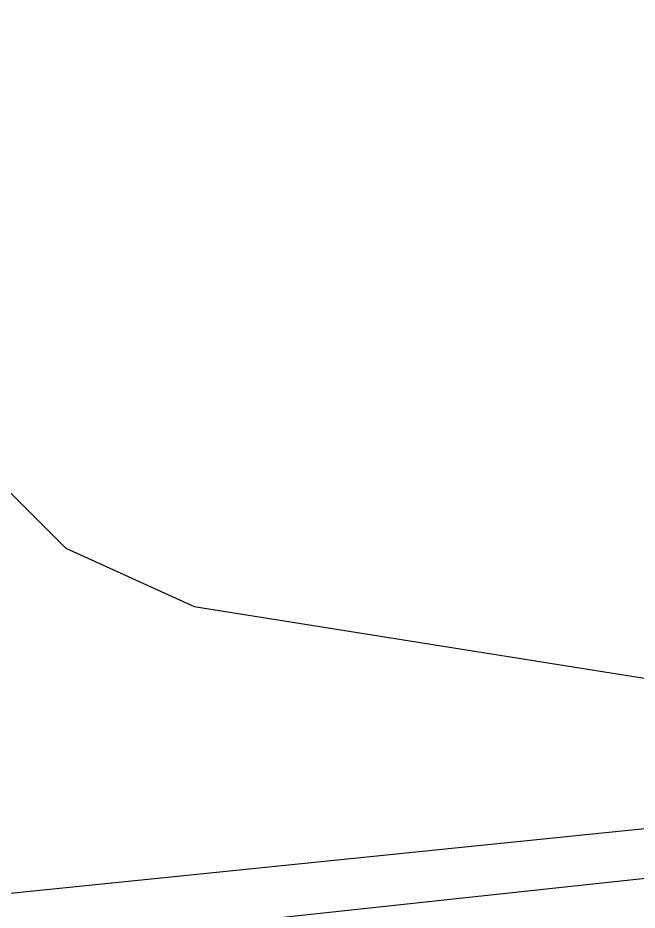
# Model space of a CAD drawing. Header units: inches. Extents: x 653559 to 669309, y 7245317 to 7256454.
# Drawn here: x 657088.5 to 657144.7, y 7252812.1 to 7252893.1 of the extents above; entities that cross this region are included whole.
import ezdxf

# ---------------------------------------------------------------- set-up
doc = ezdxf.new("R2010")
doc.units = ezdxf.units.IN
doc.header["$MEASUREMENT"] = 0
for name, color, linetype in [('Agricola', 3, 'Continuous'), ('Alambrados', 7, 'Continuous'), ('Reserva', 92, 'Continuous')]:
    doc.layers.add(name, color=color, linetype=linetype)

msp = doc.modelspace()

# ---------------------------------------------------------------- linework, layer by layer
at = {"layer": 'Agricola', "transparency": 33554613}
msp.add_lwpolyline([(657550.182, 7252528.021), (657233.872, 7252819.725), (657231.016, 7252821.746), (657227.884, 7252823.305), (657224.549, 7252824.363), (657221.091, 7252824.895), (657217.593, 7252824.89), (657214.137, 7252824.346), (657210.805, 7252823.278), (657207.678, 7252821.709), (657023.131, 7252801.866), (656725.077, 7252857.031)], dxfattribs=at)
at = {"layer": 'Alambrados', "transparency": 33554613}
msp.add_lwpolyline([(655496.003, 7252292.195), (655683.615, 7252502.461), (655725.816, 7252558.156), (655891.445, 7252794.562), (655982.224, 7252922.7), (656307.395, 7253045.799), (656333.856, 7253046.207), (656509.434, 7253025.252), (656737.24, 7252997.312), (656724.223, 7252874.281), (656735.653, 7252856.818), (657017.594, 7252806.494), (657202.379, 7252825.386), (657221.27, 7252876.186), (657298.022, 7253020.845), (657524.893, 7253027.898), (657802.363, 7253035.889), (657857.925, 7253038.997), (657842.791, 7253223.095), (657831.106, 7253357.42), (657803.286, 7253702.371)], dxfattribs=at)
at = {"layer": 'Reserva', "transparency": 33554613}
msp.add_lwpolyline([(656747.872, 7252863.516), (657015.631, 7252815.362), (657026.744, 7252817.479), (657041.56, 7252829.12), (657053.202, 7252843.937), (657059.552, 7252855.05), (657068.548, 7252862.987), (657080.19, 7252857.696), (657092.89, 7252844.995), (657104.531, 7252839.704), (657151.098, 7252832.295), (657179.673, 7252831.237), (657191.315, 7252831.766), (657198.723, 7252844.995), (657199.252, 7252866.162), (657197.665, 7252882.566), (657183.907, 7252897.383), (657151.098, 7252923.841), (657115.644, 7252938.658), (657070.135, 7252955.592), (657021.981, 7252966.704), (656984.939, 7252968.821), (656954.777, 7252965.646)], dxfattribs=at)

doc.saveas('drawing.dxf')
